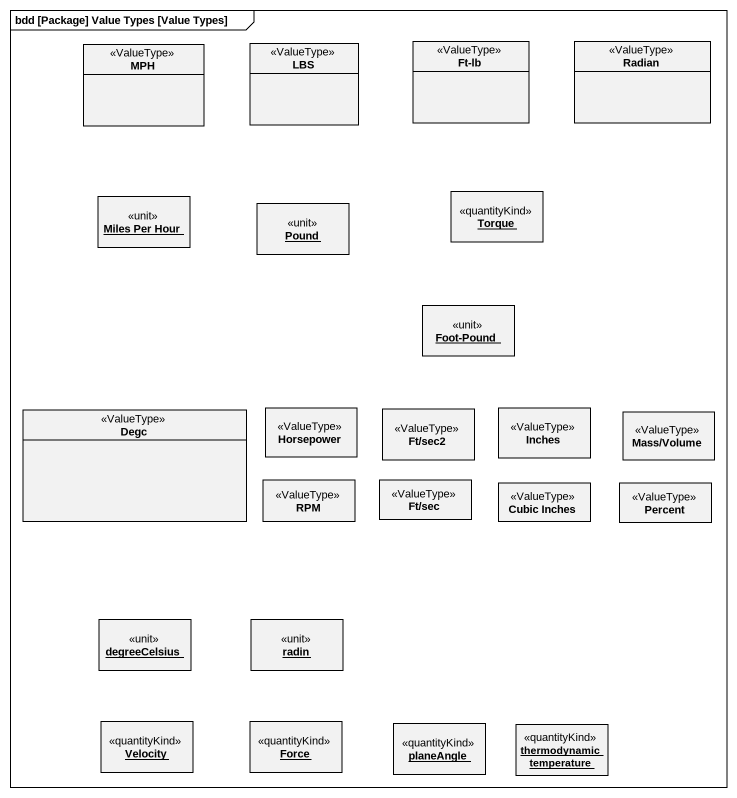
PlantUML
@startuml
mainframe bdd [Package] Value Types [Value Types]
hide circle
hide empty members
class MPH <<ValueType>>
class LBS <<ValueType>>
class "Ft-lb" as Ft_lb <<ValueType>>
class Radian <<ValueType>>
object Torque <<quantityKind>>
object "Miles Per Hour" as Miles_Per_Hour <<unit>>
object Pound <<unit>>
object "Foot-Pound" as Foot_Pound <<unit>>
class Degc <<ValueType>>
class Horsepower <<ValueType>>
class "Ft/sec2" as Ft_sec2 <<ValueType>>
class Inches <<ValueType>>
class "Mass/Volume" as Mass_Volume <<ValueType>>
class RPM <<ValueType>>
class "Ft/sec" as Ft_sec <<ValueType>>
class "Cubic Inches" as Cubic_Inches <<ValueType>>
class Percent <<ValueType>>
object degreeCelsius <<unit>>
object radin <<unit>>
object Velocity <<quantityKind>>
object Force <<quantityKind>>
object planeAngle <<quantityKind>>
object "thermodynamic temperature" as thermodynamic_temperature <<quantityKind>>
@enduml
